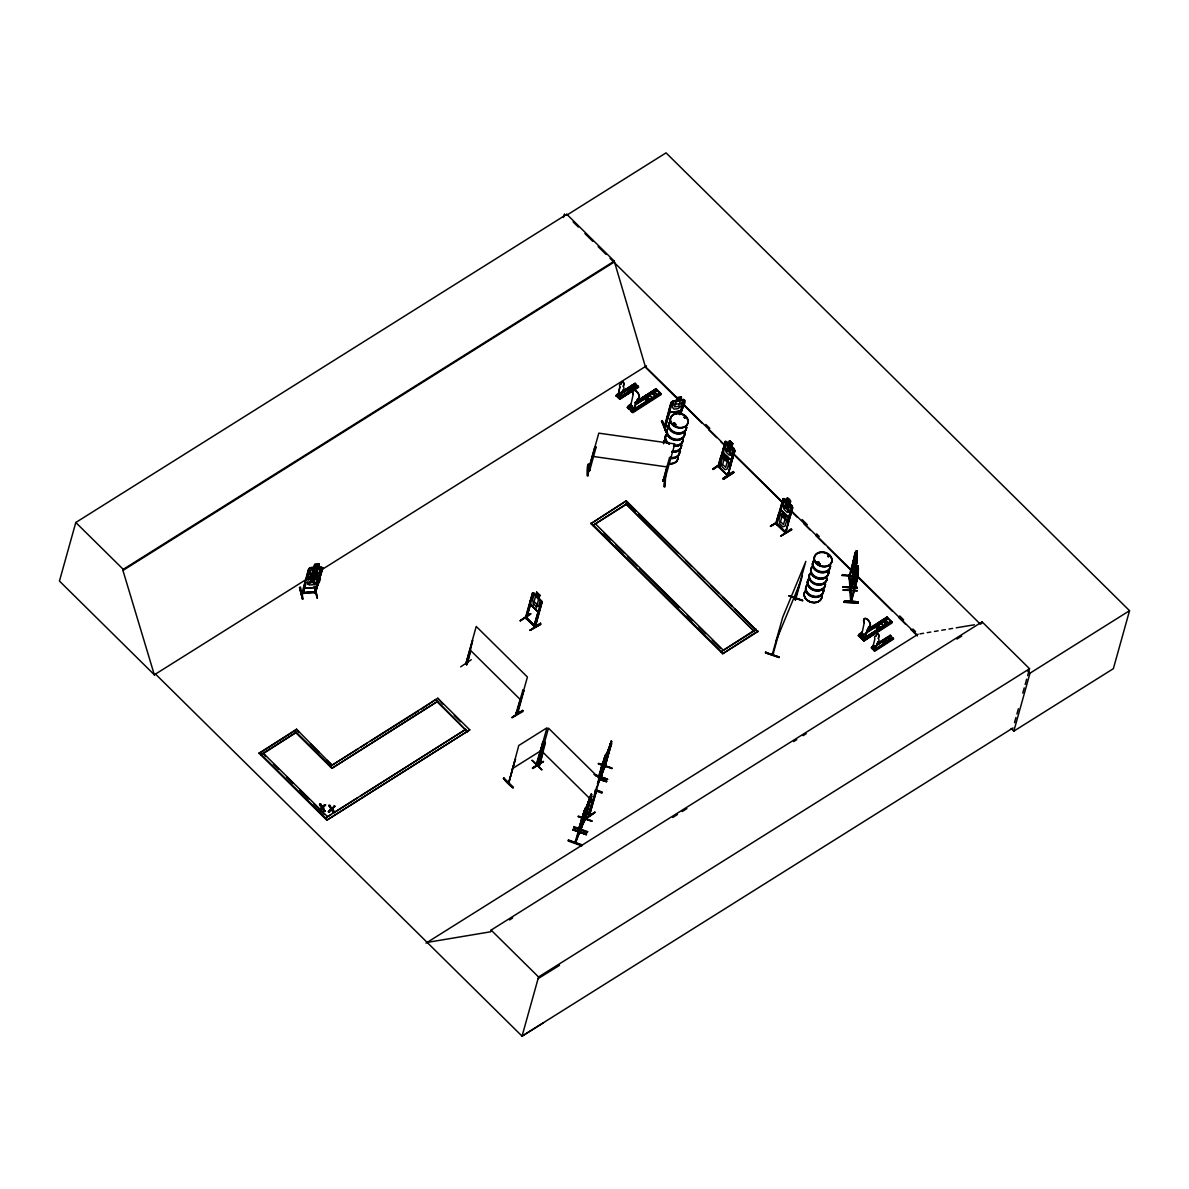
<?xml version="1.0" encoding="UTF-8"?>
<svg xmlns="http://www.w3.org/2000/svg" width="1189" height="1189" viewBox="0 0 1189 1189"><rect width="100%" height="100%" fill="white"/><g stroke="black" fill="none" stroke-linecap="round" stroke-linejoin="round"><path stroke-width="1.5" d="M618.785 395.417L618.176 395.892L619.499 394.837M843.001 587.128L857.343 587.292L842.971 587.039L857.269 588.362L842.971 587.039M844.041 602.243L858.28 602.927C859.246 601.144 843.239 599.538 844.027 602.303L858.265 603.031M843.967 601.664L858.25 602.362L844.012 601.619M844.116 601.248L858.339 601.946M862.471 635.416L861.876 634.852L862.486 635.847M873.068 647.351L874.361 646.638L874.034 647.485M531.973 760.41L541.812 769.744M858.399 569.412L855.203 580.827L855.411 573.113M538.572 599.315L535.615 596.239M538.974 598.364L539.865 595.273L536.596 592.241L539.865 595.273M533.787 593.043C530.205 590.487 549.14 608.827 538.87 598.156M856.243 564.849L853.851 573.41L854.103 565.711L856.808 558.25L855.842 561.312M509.487 782.05C507.138 783.016 510.215 781.515 508.55 781.812M537.116 764.572C535.124 767.722 537.889 763.338 536.209 764.616M587.961 475.912C590.576 459.355 586.534 460.856 587.158 475.808L588.094 475.437L588.436 464.409M590.056 469.774L588.51 469.625L590.071 469.387M596.165 447.019L589.67 470.606L588.258 470.012M669.57 457.839L670.878 457.616L669.585 457.453L662.986 481.069L663.239 479.717L664.785 479.984M664.577 480.401L663.507 479.747M664.25 486.732L664.829 475.332L665.632 475.422L665.037 486.836L664.25 486.732L665.052 475.288M853.197 566.321C851.978 564.181 856.57 543.819 856.481 554.104L857.284 551.042L856.808 562.471M855.664 584.75L857.982 574.748L850.848 602.02L850.7 591.186M853.91 577.393C855.842 566.529 852.558 584.438 854.772 586.296C852.781 582.937 855.723 567.064 856.496 568.446M849.57 577.007L855.426 552.781L856.08 554L854.386 561.431L855.322 560.718M853.316 574.792L849.853 587.396L849.704 586.266M849.853 585.493C853.078 591.156 846.434 561.178 850.566 586.459M850.462 587.307L853.316 576.591M850.655 591.557L850.135 589.789M850.105 590.665L850.759 589.907M850.611 600.965L851.339 602.05L857.715 577.691L851.012 601.01M850.432 590.502L851.636 600.965M628.639 408.496L631.255 406.489L631.047 407.901M631.805 407.188L632.147 405.835M862.055 634.867C860.717 638.003 863.377 632.533 863.809 634.852M861.445 635.194C861.237 635.922 862.828 635.699 862.679 634.51M873.38 647.098L873.573 647.916M873.603 647.856L874.168 646.831L873.841 647.604M773.192 653.891C772.404 654.411 773.831 651.854 772.731 653.489M795.382 598.676C795.56 597.577 795.248 601.842 795.723 597.71M856.437 573.915L857.15 568.283L856.674 574.019L857.522 573.425L857.655 574.614L856.556 575.506L855.842 581.317L856.318 575.357L855.411 576.041L855.292 574.837L856.526 573.975M575.446 840.905C577.809 841.143 573.306 842.436 575.669 842.763M578.761 833.177L579.459 833.548L589.878 797.12M579.994 831.765L575.431 842.927L583.784 814.658M580.44 829.506L584.468 819.593M580.455 829.357L585.553 818.418L584.78 819.028M594.901 812.637L584.839 819.845L584.289 819.325L594.976 812.221L584.483 819.087M585.241 819.444L584.542 819.355M599.167 779.687L606.672 781.455M607.148 754.673C609.125 744.626 609.467 751.255 608.59 750.616L606.598 756.353L611.28 741.044L599.434 780.742L600.103 778.84M600.103 779.003L596.016 789.006M611.399 744.314L609.065 749.263L611.309 743.199L604.874 767.604L605.409 766.712L605.008 765.553L601.069 776.818L604.844 766.385M729.6 440.822L728.812 443.675L725.231 441.431L718.468 465.969M718.498 465.583L719.791 466.147L719.018 465.241M719.122 466.266L719.464 466.727M719.553 466.995L719.702 465.999M788.322 522.209L786.301 529.937L784.294 531.795L775.971 523.517L783.09 498.592L784.413 498.681L791.904 505.682L792.751 507.762L785.528 532.538M776.298 522.655L786.167 532.39L785.379 530.562M791.711 505.801L792.528 507.777L785.691 532.598L785.022 531.067M466.043 662.927L467.024 663.819M516.279 712.493L517.483 714.158L523.859 690.868L522.982 690.021L516.011 713.4L517.378 714.054C518.776 711.453 514.02 712.597 516.947 714.292L527.426 677.017L476.224 626.44L465.806 663.893C467.589 665.944 467.901 662.065 465.954 662.778L466.653 664.666M526.682 618.384C525.984 615.025 525.88 619.083 526.311 618.666L532.776 595.481L531.899 594.634L533.148 595.243M534.857 627.153L533.935 626.261L540.505 603.016L541.738 603.64L535.362 626.93L525.568 616.868M526.905 617.596L525.568 617.032M517.616 713.207L516.427 712.731M534.247 625.414L534.693 627.034M534.916 626.187L534.247 625.533M539.271 765.538L538.766 764.289L538.409 765.092M589.595 815.253L589.224 816.085L596.09 792.573L595.228 791.725L588.377 815.312C589.313 812.191 590.502 817.482 588.674 814.435M589.863 814.866L588.451 814.45M583.338 814.554L583.011 817.497L585.285 809.858L583.145 815.015M603.432 761.807L603.105 764.735L605.394 757.096L603.328 762.253M854.118 577.2L853.093 578.865L852.454 569.977L855.456 558.34L856.11 569.665M853.316 565.979L852.454 569.977M849.109 575.238L849.763 576.308L849.659 575.03M850.373 587.262L849.169 575L849.838 587.277M850.581 591.542L853.999 579.177M851.398 601.812L850.744 589.699M581.807 817.705L579.474 827.143L579.682 825.3M585.315 812.117L584.958 813.9L585.166 812.057M602.912 766.311C607.936 751.017 597.339 782.451 599.776 772.553M608.263 753.023C613.628 737.581 602.422 769.551 605.275 759.31M620.376 396.858L622.902 389.843A3.21 1.65 57.2 0 0 623.304 386.366L624.032 384.196A1.605 0.817 57.2 0 0 623.229 382.174A1.605 0.817 57.2 0 0 621.877 382.1L621.148 384.285A3.21 1.65 57.2 0 0 619.855 386.886L618.221 394.778L620.524 396.769M618.354 394.674L619.855 386.886M630.556 406.222L633.232 394.258A4.83 2.467 57.2 0 1 634.376 390.17A4.83 2.467 57.2 0 1 638.954 394.599A4.83 2.467 57.2 0 1 637.809 398.701L634.019 409.224L630.779 406.088M862.263 638.181C865.488 629.694 859.186 645.449 861.49 634.198L865.057 637.438L868.847 626.915A4.83 2.467 57.2 0 0 869.991 622.813A4.83 2.467 57.2 0 0 865.414 618.384A4.83 2.467 57.2 0 0 864.269 622.486L861.817 634.302M872.488 648.481L874.896 638.805A3.21 1.65 57.2 0 1 876.189 636.204L876.917 634.019A1.605 0.817 57.2 0 1 878.27 634.094A1.605 0.817 57.2 0 1 879.072 636.115L878.344 638.3A3.21 1.65 57.2 0 1 877.943 641.763L875.416 648.793L878.091 641.674M883.1 641.287L884.081 642.491M885.181 641.792L884.571 642.61M585.538 818.626L580.485 829.402L584.616 819.221M601.723 775.065L601.248 776.075M672.796 423.789L673.806 422.957L673.331 424.057M684.938 417.889L684.136 416.878L684.938 418.052M816.873 562.248L817.051 563.423M817.125 562.56L817.958 561.817M817.333 562.204L817.601 563.318M818.879 563.096L818.909 562.263M819.37 562.873L818.998 563.705M828.584 555.575L828.049 556.734M828.733 556.497L828.51 555.635M827.797 556.051L829.209 556.259M664.101 426.628L669.466 425.707M581.421 821.45L583.011 816.62L581.02 822.283L581.555 821.094M677.106 397.631L676.348 400.619L673.836 401.867L672.35 407.188L673.97 409.165L678.161 408.615L681.029 406.029L682.516 400.708L680.539 400.054L681.475 396.963L677.031 397.691L645.33 366.569L614.252 261.134L566.796 214.273L75.799 522.491L59.45 581.064L154.407 674.862M543.462 1022.808L522.045 1036.139L155.491 674.074L154.332 674.802L122.943 570.452L123.24 569.353L614.252 261.134M307.683 577.319L309.586 569.784L308.323 569.858L301.857 593.504L303.091 593.489L306.197 582.669M318.86 575.952C322.977 577.735 317.716 584.929 315.813 587.485L305.068 588.213L304.414 585.345L306.554 577.705L308.293 576.576L318.979 575.981M309.125 568.55L306.851 576.16L307.505 579.043L318.28 578.404L320.644 575.476L322.784 567.807L318.266 567.049L319.053 564.195M304.443 585.478L306.703 577.735M307.044 576.264L309.155 568.669M303.21 593.37L305.097 585.835M303.076 593.43L303.596 592.508L302.095 592.657M329.992 766.504L437.775 698.24L469.774 729.853L326.826 820.187L259.098 753.291L296.522 729.199L332.058 765.211L326.945 760.172M299.554 587.529L300.46 586.994L303.165 599.018L302.392 599.063L299.554 587.5L302.482 599.003M319.247 564.091L318.295 567.183L320.317 568L318.83 573.321L315.902 575.744L311.622 575.996L309.972 573.856L311.459 568.52L314.015 567.435L314.773 564.463L319.247 564.091L314.654 564.374L313.881 567.346L308.991 568.52L310.775 567.495L321.357 567.004L322.62 567.852M315.947 591.854L314.372 592.702L320.852 569.516L322.011 569.041L315.516 592.746L314.401 592.806L315.769 586.95M322.784 567.807L315.501 592.687M315.04 586.549L317.359 597.71M296.522 729.199L298.87 732.439M319.707 804.002C326.44 812.83 316.17 802.857 320.852 804.165L322.368 807.272L320.852 804.165M331.865 768.347L437.597 701.376L331.865 768.347L295.541 732.469M320.227 810.645C322.323 803.214 327.51 817.973 323.022 807.465L325.563 804.834L322.501 806.781M325.073 811.344L323.022 807.465M322.368 807.272L324.463 804.685M322.888 807.955L325.563 804.834M331.746 808.104L334.808 806.142L332.266 808.773C336.219 812.949 333.024 813.915 331.612 809.337L329.472 811.953L328.387 811.805L330.958 809.129L328.952 805.325L330.096 805.473L331.612 808.579M328.387 811.805L331.092 808.654L328.952 805.325M330.096 805.473L328.818 805.8M326.826 820.187L469.774 729.853M329.472 811.953L328.521 811.329M331.612 809.337L333.173 812.488M334.317 812.652L332.266 808.773M333.723 805.993L334.808 806.142M563.452 217.453L564.418 213.961M566.796 214.273L566.499 215.358L666.048 152.861L1129.55 610.685L1113.365 668.664L1013.816 731.161L1011.17 728.545M437.775 698.24L442.694 704.022M465.865 663.848L472.657 640.306L467.188 664.383M466.489 664.547L466.712 663.7M466.787 664.666L470.651 651.468M471.275 659.687L460.663 666.851M530.279 613.717L520.396 620.465M532.479 592.925L525.419 617.983L526.014 616.63M535.213 626.692L525.791 617.581L532.583 593.073M526.088 618.637L526.326 617.79M526.4 618.77L530.651 604.161M532.687 606.702L536.715 592.167M520.262 620.94L530.636 614.074M529.937 630.378L540.579 623.244L529.937 630.378L540.965 624.195L530.041 630.393M535.659 609.675L539.732 595.273M534.01 626.38L534.53 625.028M538.87 609.927L533.935 626.261M539.583 609.868L541.931 602.243M541.812 602.184L534.991 627.153L525.434 617.819M512.058 717.621L522.699 710.472L512.058 717.621L523.086 711.438M520.098 700.336L516.665 713.266L516.947 712.389M503.794 777.769C502.367 778.825 513.276 789.139 513.395 787.267L503.75 777.844M589.521 470.71C589.937 466.876 590.532 472.345 588.273 470.472L594.872 446.841L596.15 447.421M618.726 393.663L616.586 395.699L618.726 393.663L616.556 394.659L616.437 396.145M508.729 782.466L515.298 759.295L508.699 783.194L509.085 782.332M619.083 395.714L618.443 397.512L619.083 395.714L617.923 394.867L617.448 396.546L618.087 394.748M618.473 393.425L618.191 394.436L621.431 397.572L621.461 396.323L621.238 397.126M619.32 398.36L619.543 397.557L619.707 399.266L638.582 387.124L635.194 383.319L621.758 391.954M623.304 386.366L623.883 384.285A1.605 0.817 57.2 0 0 623.081 382.278A1.605 0.817 57.2 0 0 621.728 382.189L621.877 382.1M590.918 523.65L626.291 500.851L757.809 631.671L722.63 653.757L590.918 523.65L626.291 500.851M636.16 401.6L655.525 389.13L661.158 394.54L632.786 412.732L632.994 410.547L632.28 411.394L628.178 407.411L631.047 405.568L631.017 403.992L628.149 405.85L627.985 408.08L630.973 406.162L627.955 408.08M628.178 407.411L631.389 404.364M635.194 383.319L615.947 395.684L619.484 398.895L638.419 386.455L619.514 398.791M631.686 407.589L630.973 410.116L631.686 407.589L630.2 406.148L629.486 408.689L630.452 405.984L633.796 409.373L637.586 398.835A4.83 2.467 57.2 0 0 638.731 394.748A4.83 2.467 57.2 0 0 634.153 390.304A4.83 2.467 57.2 0 0 633.009 394.406L633.232 394.258M630.586 405.508L631.017 403.992M532.895 768.555L543.507 761.361L532.36 768.035L543.358 761.688M536.135 764.854L536.923 765.478L542.972 741.936L535.986 765.3M536.447 765.092L536.581 764.215M635.446 410.205L635.877 408.704L635.149 409.536L633.098 407.559M536.417 765.775L546.91 727.846L518.761 745.518L508.937 782.347M1027.623 675.694L1029.555 668.738L982.114 621.877L491.116 930.095L490.641 931.79L427.148 942.416M539.316 765.879L538.052 765.597L548.471 728.158L599.672 778.721L589.254 815.996L588.436 815.282M538.112 765.567L544.904 742.01L545.409 743.095L539.033 766.385L538.498 765.196M538.721 766.251L539.018 765.374M539.405 766.147L543.373 751.448M627.331 407.485L632.578 412.063L660.935 393.559L656.075 388.848L635.045 402.699M627.955 503.408L628.164 502.694L592.776 525.493L626.425 504.374M662.05 421.01L666.226 432.528L662.258 420.624L666.226 432.528L661.441 421.144L662.258 420.624M665.855 425.573L665.617 426.821L671.948 403.249L670.715 403.413L664.25 427.014L669.333 425.32M664.547 427.044L671.413 402.031L676.303 400.485L676.987 397.557M671.547 402.045L669.273 409.685L669.927 412.494L680.465 411.082C682.204 408.496 687.614 401.169 683.497 399.534L673.212 401.035M669.466 412.167L665.32 426.39M681.297 397.081L680.494 399.935L683.586 399.43M679.514 414.619L683.006 402.135L684.24 401.956M680.613 414.054L683.601 403.353M680.747 414.441L684.73 400.292L683.541 399.653M667.192 466.043L663.239 481.114M568.535 839.91L568.164 840.965L581.748 845.869L582.12 844.799L568.491 840.014M572.741 829.907L586.578 834.232L572.979 829.313M578.226 816.665L592.063 820.99L578.463 816.07M574.956 842.748L584.394 810.363M583.234 814.257L581.748 819.593L585.85 807.093L584.126 811.314M583.65 813.365L584.275 810.482M584.988 809.248L585.256 808.297M1029.555 668.738L538.558 976.972L522.045 1036.139L1013.043 727.921M579.325 827.098L586.043 807.48M598.32 763.903L612.157 768.228L598.557 763.308M587.292 804.463L585.27 812.25M588.718 801.014L587.232 806.35L591.334 793.851L589.61 798.072M590.472 796.006L590.74 795.055M584.319 819.949L585.018 818.181M589.343 801.981L591.528 794.237M587.262 804.537L591.676 794.282L584.854 820.365L591.691 796.125L588.525 804.225L588.496 803.378C584.468 817.274 587.782 802.872 588.867 802.055L591.691 796.125M601.902 764.943L599.88 772.731M598.483 778.23L604.502 757.601M603.328 761.495L601.842 766.831L604.488 758.121M588.287 815.045L592.821 800.316M597.458 783.759L605.944 754.331L604.235 758.552M605.721 754.495L604.919 757.348L605.364 756.576M588.956 814.941L589.135 814.138M599.851 777.844L606.137 754.718L599.434 780.742M599.628 779.999L599.628 780.683M605.364 759.489L607.386 751.701M608.813 748.253L607.326 753.588L610.046 744.686M611.28 741.044L610.403 744.106L610.849 743.333M605.156 766.652L611.622 741.475L604.398 767.44L611.785 743.363M586.326 834.812L572.875 829.432M605.409 766.712L605.543 765.701M587.604 831.587L587.232 832.627L573.663 827.663L574.019 826.667L587.574 831.676M595.095 790.551L601.857 793.108L602.229 792.052L597.116 790.239M593.95 774.47L607.579 779.285L595.451 775.585M713.073 469.313L720.638 464.141M719.969 464.082L713.222 468.986M718.349 465.36L718.201 466.46M724.339 458.033L720.965 455.907L718.721 463.621L718.914 467.411L726.538 474.574L728.441 472.791L730.462 465.062M718.572 466.058L725.32 441.565M719.092 467.143L720.088 463.576M722.08 456.442C723.804 454.867 725.394 440.123 725.572 443.958M722.436 456.204L723.432 452.637M724.532 458.166L725.335 455.313C732.989 464.691 723.492 449.056 724.428 458.226L722.555 457.646L721.069 462.967L722.035 466.787L725.022 469.67L727.252 468.927L728.738 463.591L727.415 461.109L728.322 458.181M727.43 473.415L727.921 475.541L734.891 450.616L731.815 446.529L732.751 443.69L729.526 440.629L728.694 443.75L726.821 443.17L725.335 448.491L726.316 452.31L729.318 455.164L731.562 454.421L733.048 449.085L731.711 446.603L732.617 443.675M728.456 458.181L727.549 461.109L730.581 465.122M723.477 479.286L733.821 472.464L723.477 479.345L723.061 478.35L733.464 471.632M726.836 474.5L727.222 473.891M729.422 465.687L733.405 451.404L734.653 452.013L733.776 451.181M729.288 467.232L733.271 452.964M734.772 450.557L727.831 475.437L718.215 466.296M727.505 474.381L727.742 473.549L728.292 475.303L727.192 474.262M720.772 651.914L756.145 629.115L755.936 629.828M722.63 653.757L758.002 630.958M777.026 522.268L770.487 526.103L776.893 522.744M784.413 531.721L776.774 524.572L776.58 520.782L778.825 513.053L780.133 513.009L778.81 513.262M770.427 526.133L776.566 522.268L776.58 523.279L783.179 498.726M776.744 524.26L776.209 522.506L775.971 523.517L785.691 532.598M779.939 513.589L783.432 501.104L782.897 500.019M776.774 524.572L777.22 523.784M780.296 513.351L781.292 509.784M777.056 524.394L777.591 523.546M783.105 512.266L786.197 515.417L785.275 518.255L786.598 520.752L785.112 526.073L782.882 526.816L779.895 523.948L778.929 520.128L780.415 514.792L782.288 515.387L783.105 512.266L786.315 515.342L785.513 518.196M782.392 515.313L783.194 512.459M787.475 497.968L786.672 500.822L784.681 500.316L783.194 505.652L784.175 509.457L787.177 512.325L789.422 511.567L790.908 506.246L789.57 503.764C793.152 501.03 785.543 494.252 786.553 500.896L784.279 498.622M790.611 500.837L789.704 503.764L791.904 505.682M784.859 531.052C785.988 531.409 783.685 531.646 786.226 531.379M787.787 521.05C786.776 516.888 794.044 507.54 791.265 508.565M784.799 531.751L785.468 530.666M787.653 522.595L789.139 517.245M785.468 532.568L786.405 531.542M765.642 652.404L779.3 657.145L765.448 652.91L765.82 651.84M772.731 652.806L772.256 654.649L782.704 617.269L805.845 561.386L795.055 599.613M789.05 595.734L802.768 600.475L789.065 595.704M779.627 630.571L772.954 654.649M795.01 599.717L795.56 597.77M802.397 575.639L795.53 599.776L796.154 597.978M796.244 598.141L795.723 599.717M852.736 576.056L842.184 574.971M843.06 590.116L857.299 590.859M855.902 551.116L848.946 576.888M849.184 576.041L848.931 577.051M849.6 577.126L853.003 564.552M853.999 560.985L855.5 555.635M854.564 560.376L856.05 555.055L856.333 558.592M857.135 551.027L855.679 559.395L856.526 558.785M853.182 566.083L855.456 558.34M857.21 554.624L856.942 555.575L856.764 553.301M857.12 551.25L856.793 557.671M856.704 559.573L856.6 562.798M849.615 586.34L849.986 585.27M849.674 587.143L853.241 573.752M856.63 562.367L855.352 566.945L856.868 561.847M850.298 586.296L853.241 575.55M853.434 578.107L849.823 590.591L850.774 601.857M854.43 574.54L856.912 565.741L857.328 568.505M849.867 591.513L858.131 565.652L857.982 574.748L857.284 565.934M857.477 568.728L858.28 565.667M878.582 628.788L863.66 638.404L863.318 639.608L859.216 635.639L862.055 632.206L859.186 634.064L858.904 636.204L862.01 634.376M862.055 632.206L861.639 633.722L858.28 635.61L863.898 640.975L892.196 622.768L886.682 617.477M866.201 637.765L866.528 636.546L866.484 638.434M874.539 650.725L874.836 649.714L871.611 647.633L873.514 645.345L871.269 647.693L874.747 651.2L893.608 639.043L890.219 635.238L876.798 643.873M871.611 647.633L873.752 645.582M873.514 645.345L873.231 646.355L876.471 649.491L876.754 648.481L873.529 646.4M873.127 646.667L874.123 647.633L873.647 649.328L872.667 648.362M878.344 638.3L878.924 636.204A1.605 0.817 57.2 0 0 878.121 634.198A1.605 0.817 57.2 0 0 876.769 634.109L876.917 634.019M884.319 626.707L879.459 621.996L884.319 626.707L891.973 621.773L887.113 617.061L867.212 629.858M887.113 617.061L867.316 629.947M886.979 637.497L890.264 640.44M863.66 638.404L863.259 640.381L891.973 621.773M888.257 636.68L891.542 639.608M890.903 636.472L890.219 635.238M874.242 650.74L893.459 638.374L874.064 650.561L891.453 639.31M981.653 623.571L982.114 621.877M1014.499 722.689L1015.956 717.472M1016.922 713.995L1018.379 708.763M1022.763 693.098L1024.219 687.881M1025.186 684.403L1026.642 679.187M1013.816 731.161L1030.001 673.182L1129.55 610.685M765.671 652.33L779.256 657.235M779.107 657.621L765.493 652.791M568.387 840.4L581.941 845.379M587.485 832.003L573.841 827.232M602.08 792.543L595.303 790.031M607.371 779.761L595.481 775.466M607.579 779.241L595.689 774.946M589.268 801.416L586.519 808.059M581.911 817.824L586.192 807.524L578.82 833.444L579.429 831.557M602.66 762.788L601.872 765.017L605.929 754.941M608.144 749.546L607.505 751.82L611.607 741.594M864.269 622.486L864.046 622.62A4.83 2.467 57.2 0 1 865.191 618.518A4.83 2.467 57.2 0 1 869.768 622.962A4.83 2.467 57.2 0 1 868.624 627.064L864.834 637.586L861.237 634.361M772.3 654.544L773.504 652.865M605.796 754.287L604.517 757.765M609.719 745.31L611.428 741.089M599.434 774.336L602.764 766.251M605.067 761.153L608.396 753.068M582.699 815.609L584.557 811.047M584.973 810.155L586.014 807.599M590.041 797.804L588.035 802.307M590.457 796.912L591.453 794.505M584.81 813.856L588.287 805.83M597.74 783.343L599.286 779.642M576.085 841.158L578.984 832.835M776.239 640.455L799.38 584.572M503.378 778.423L513.024 787.846M788.976 596.046L802.605 600.846M598.394 763.739L611.993 768.599M578.285 816.501L591.884 821.361M572.801 829.744L586.385 834.633M606.494 781.872L599.702 779.404M631.433 407.634L630.438 406.891L632.147 407.01M863.794 634.956L863.496 634.257M856.125 553.717L854.415 558.488L854.207 566.187M664.606 425.677L665.825 426.034M590.309 796.853L590.755 796.095M584.825 810.095L585.27 809.337M854.609 586.281L855.5 584.602M854.772 586.296L855.664 584.616M537.086 764.646L536.269 764.497M628.178 389.189L628.728 390.661L630.111 389.65M883.219 641.109L884.348 642.506M884.973 642.357L883.843 640.96M673.123 423.225L672.944 424.369M675.01 424.399L674.356 424.681M675.426 424.324L673.256 424.488M675.337 424.711L675.456 423.804M817.229 562.858L817.333 561.996M817.423 562.055L817.304 563.036M818.329 563.185L818.612 561.966M819.221 563.512L819.355 562.605M601.173 776.729L607.46 752.503L607.534 753.618M303.492 592.107L301.709 593.043L316.021 591.765L314.52 591.914M315.784 592.612L302.006 593.474L302.214 592.122M581.02 829.55L587.351 805.265L587.44 806.38M669.927 412.494L680.42 410.933L682.798 408.05M315.739 587.396L318.176 584.527M662.972 480.609L664.398 480.817M862.545 635.595L862.218 634.807M322.368 808.03L319.276 810.006L321.847 807.346M332.132 809.263L334.674 806.632M632.355 406.801C630.616 405.731 633.544 407.485 631.627 406.296M787.177 505.756L785.26 500.614L786.375 505.786C781.099 505.503 784.19 510.185 786.88 507.079L788.887 512.489L787.698 507.079C794.906 506.291 786.925 503.11 787.207 505.786M537.918 611.681L530.383 604.473L530.205 600.668L530.383 604.473L537.829 611.815L539.687 609.794M537.829 611.815L539.672 609.987M732.647 458.151L730.745 460.128L723.18 452.935L723.09 449.085L723.284 452.86M728.337 472.672L726.538 474.574M790.507 515.313L788.604 517.289L781.039 510.096L780.831 506.306L781.158 510.022L788.664 517.052M784.25 531.632L786.197 529.818M619.172 394.659L618.533 395.328M618.488 396.026L619.231 395.313M520.202 620.777L530.889 613.777M725.231 441.431L726.553 441.535M729.526 440.629L732.751 443.69M734.044 448.521L726.449 441.609M734.891 450.616L733.97 448.58M712.627 468.956L720.014 464.082M713.118 469.492L720.475 464.438M719.687 466.058L719.196 467.232L726.494 474.396M723.12 478.409L733.435 471.543L733.821 472.523L722.927 478.825M770.858 526.459L776.848 522.566M780.95 536.061L791.696 529.655L780.905 535.986L791.294 528.704L791.681 529.685M848.946 575.966L849.763 575.283M720.965 455.907L722.303 456.011M722.273 455.863L729.66 463.086L730.343 465.137M776.58 520.782L776.878 524.542M787.475 520.262C790.893 526.251 781.946 512.979 780.014 513.083M515.298 759.295L515.64 759.622M543.314 742.263L542.496 742.233M532.182 760.291L541.827 769.788M306.584 577.824L308.293 576.576M635.268 383.973L620.717 393.277L634.822 383.542L635.907 384.582M620.94 393.5L635.446 384.121M619.276 395.03L618.726 395.06M621.238 393.618L635.758 384.285M619.9 394.822L634.51 385.548M637.482 386.098L618.577 398.211L637.438 386.024L638.136 386.722M637.75 386.039L618.875 398.33M630.2 405.434L627.227 407.351L630.675 405.449M634.777 402.685L656.075 388.848M635.312 403.19L656.209 389.829M635.431 403.279L656.283 389.858L655.525 389.13M635.639 403.517L656.462 390.051L657.235 390.78M635.996 403.621L656.937 390.289M630.571 407.708L630.913 406.623L631.404 407.426M631.864 406.148L632.414 406.029M636.249 404.111L649.655 395.476M652.642 393.559L655.615 391.642M634.867 405.152L649.788 395.565M652.731 393.648L655.734 391.731M652.479 397.929L631.166 411.156L652.122 397.825M631.151 411.112L659.925 392.92L660.222 393.633L631.894 411.855L660.192 393.633M655.466 396.011L658.438 394.094M632.117 412.078L660.935 393.559M858.28 635.61L861.237 633.648M859.216 635.639L862.099 633.782M867.673 630.051L886.994 617.522M867.836 630.452L873.93 626.707M876.783 624.701L885.835 619.038M866.677 631.731L874.108 626.9M877.096 625.013L880.053 623.051M865.547 632.786L887.975 618.28L888.272 618.993M865.637 632.89L885.002 620.42M864.314 634.242L886.786 619.959M881.554 626.871L887.514 623.036M877.571 629.992L862.218 639.385L890.606 621.253M880.455 627.97L889.476 622.308M883.813 626.648L862.932 640.068L862.664 639.355M866.142 638.374L884.111 626.96M871.478 648.064L874.197 645.731M877.11 644.007L890.338 635.922M877.214 644.275L890.368 635.922M872.102 648.674L890.561 636.13M871.894 648.302L890.799 636.204M874.123 647.633L872.964 646.786M873.677 650.19L891.096 638.969M873.885 650.22L892.79 637.958L893.147 638.627M523.859 690.868L522.61 690.244M539.167 765.434L538.647 764.245M538.944 766.281L538.424 765.196M596.09 792.573L594.857 791.963M584.483 818.909L594.946 812.176M122.943 570.452L613.94 262.219M154.332 674.802L306.212 579.459M321.907 569.605L646.489 365.84M259.098 753.291L294.263 731.205M331.553 765.523L357.934 748.966M361.04 747.019L367.238 743.125M370.344 741.178L418.454 710.977M421.56 709.03L435.724 699.533L467.515 731.859L436.809 701.525M331.211 814.42L324.954 818.344L465.85 729.288L360.906 795.768M334.332 812.459L357.785 797.73M512.296 768.703L540.43 751.032M723.819 649.997L754.406 630.794M426.004 943.13L918.146 634.183M509.487 919.959L512.622 917.997M672.766 817.467L677.477 814.51M682.189 811.552L686.9 808.594M793.658 741.579L796.793 739.603M803.08 735.664L806.216 733.687M956.937 639.073L961.648 636.115M538.097 978.651L559.514 965.319M629.798 390.423L628.045 389.814M684.953 416.953L684.582 417.711M684.76 417.74L685.013 417.027L684.24 417.562M675.07 424.741L673.509 424.681M828.733 555.887L829.238 556.199M817.14 561.862L817.883 561.907M818.537 563.155L817.289 562.382M818.953 563.541L817.14 563.289M311.533 576.457L308.991 577.557L307.505 582.892L309.155 585.018L313.42 584.72L316.348 582.283L317.835 576.947L315.813 576.16M632.667 406.4L632.31 405.939M301.887 592.999L315.367 592.107M628.535 389.085L629.813 389.383M817.675 562.144L818.701 562.397M818.24 563.482L818.983 562.442M818.686 563.675L817.393 563.482M919.974 633.886L923.6 633.276M927.227 632.667L930.853 632.058M934.48 631.448L938.106 630.854M941.733 630.244L945.359 629.635M948.985 629.026L952.627 628.416M956.253 627.807L974.386 624.775M672.097 403.636L670.715 403.413M664.383 427L669.303 426.316M677.15 397.765L681.342 397.2M670.715 404.869L684.18 403.086M466.326 662.541L467.054 664.339M308.367 576.799L311.577 576.576C309.616 570.705 323.913 573.811 312.246 573.648L316.542 573.455M305.068 588.213L315.813 587.485M309.69 570.17L308.323 569.858M307.639 578.939L318.28 578.404M303.418 592.345L314.297 591.706L314.372 592.702M783.075 498.8L784.309 498.756M588.555 469.997L589.685 470.205M664.443 481.292L664.755 479.925M674.208 424.384L675.218 423.834L674.252 423.121M828.659 556.734L828.272 556.482M660.861 393.841L632.474 412.182M618.562 398.181L637.75 386.187M628.164 408.258L628.847 408.971M859.692 636.724L859.855 637.126M315.739 591.275L315.68 592.211M303.165 592.003L303.522 592.746M856.987 560.123L856.11 551.458M852.914 562.769L853.345 566.336M858.428 569.442L858.131 565.652M852.87 575.565L842.065 575.491M852.766 575.848L842.08 575.313M857.804 578.746L857.224 577.676M843.075 589.937L857.314 590.68M856.125 564.879L856.645 558.236M517.349 713.549L516.977 714.381M588.748 814.911L589.581 815.639M863.407 635.089L862.441 634.658M589.67 470.606L588.392 470.428L598.795 433.153L674.787 443.928L664.383 481.203L663.135 481.084M592.315 456.338L668.307 467.114M319.573 804.492L320.718 804.656M324.329 805.161L325.429 805.325M324.062 810.69L325.206 810.853M333.306 811.998L334.451 812.161M317.3 598.097L314.446 586.162M602.05 766.875L601.976 765.746L601.129 768.54M599.642 778.676L606.672 781.455L599.776 779.122M589.536 801.936L588.154 805.785M581.956 819.622L581.867 818.508L581.035 821.302M851.473 599.925L851.25 600.891M673.91 424.622L673.45 423.552L674.802 423.596M630.601 407.604L630.824 407.069M615.976 395.729L616.883 396.427M619.677 399.266L638.493 387.064M891.809 622.174L863.883 640.975M718.884 467.114L718.944 463.636M320.153 576.918L315.843 576.279L318.028 568.134L319.692 567.852L315.873 571.3C320.896 574.614 315.59 576.293 314.788 571.968L310.032 574.971L313.985 571.389C309.066 568.268 314.461 566.529 315.055 570.69L318.087 568.045L313.747 568.387L311.414 576.368M863.065 635.268L862.813 634.465M674.891 423.091L675.515 423.893M729.139 448.342C731.384 446.187 735.233 449.501 729.838 449.932L731.027 455.328L729.02 449.918C726.241 452.935 723.432 448.521 728.5 448.639L727.4 443.467L729.303 448.223M723.402 452.846L730.804 459.89M631.805 406.683L634.242 409.031M617.626 396.442L618.607 397.408M629.739 408.526L631.225 409.967M526.935 617.923L534.456 625.265M522.699 710.472L512.236 717.19M503.408 778.364L513.039 787.831M573.083 221.867L578.359 227.069M584.943 233.579L592.85 241.397M598.126 246.599L606.033 254.416M609.987 258.31L980.494 624.284M1027.385 670.611L1030.001 673.182M705.835 424.458L709.788 428.367M802.099 519.548L807.376 524.765M816.605 533.876L819.251 536.492M899.687 615.947L903.64 619.855M912.884 628.981L915.515 631.582M683.586 404.349L724.458 444.731M733.687 453.841L782.481 502.04M791.725 511.166L853.702 572.385M857.655 576.293L917.001 634.911M645.3 367.148L675.679 397.156M683.616 404.988L702.105 423.254M708.703 429.779L716.625 437.611M720.593 441.52L723.239 444.136M733.806 454.57L782.674 502.843M791.919 511.969L797.195 517.185M803.809 523.71L810.408 530.235M815.684 535.451L824.943 544.592M827.574 547.193L851.354 570.675M857.953 577.2L892.3 611.131M898.899 617.656L905.498 624.166M910.789 629.397L917.388 635.907M626.083 501.565L635.877 511.225M638.508 513.841L678.087 552.944M686.008 560.762L691.285 565.979M697.884 572.489L704.483 578.998M711.081 585.523L718.988 593.341M722.957 597.25L732.186 606.375M734.832 608.976L757.809 631.671M595.035 523.487L723.016 649.907M604.071 533.326L610.67 539.851M615.947 545.052L623.853 552.885M627.822 556.794L637.051 565.919M639.697 568.52L679.276 607.624M687.197 615.441L692.474 620.658M699.073 627.168L705.672 633.678M712.256 640.202L720.177 648.02M591.111 522.922L722.838 653.029M533.653 592.969L536.001 595.213L534.039 594.693L532.553 600.014L533.489 603.849L536.432 606.762L538.647 606.033L540.133 600.698L538.825 598.201M534.129 601.575L537.071 604.473M469.759 649.625L520.945 700.202M541.991 751.344L593.192 801.906M454.213 715.406L460.619 721.723M310.359 743.779L319.291 752.607M294.471 730.477L332.073 767.618M491.116 930.095L538.558 976.972M75.799 522.491L123.24 569.353M327.213 816.338L263.215 753.127L265.623 756.427M273.455 764.17L278.687 769.328M286.519 777.071L293.044 783.521M299.583 789.972L308.724 798.993M313.941 804.15L324.389 814.48M259.291 752.563L327.02 819.459M322.234 808.505L323.928 811.18M673.123 400.827L671.413 402.031M314.312 586.653L317.151 598.186M304.607 585.449L305.216 588.109M669.437 409.64L670.046 412.345M862.59 634.614L862.842 635.416M858.027 566.975L857.938 570.2L857.759 567.926M856.719 563.066L856.808 564.106L856.229 563.051M828.48 570.973A9.155 7.149 15.6 0 1 818.077 578.582A9.155 7.149 15.6 0 1 812.087 566.9M828.243 571.359A9.007 7.045 15.6 0 1 817.987 578.85A9.007 7.045 15.6 0 1 812.102 567.346M827.039 578.226A9.007 7.045 15.6 0 1 816.605 583.844A9.007 7.045 15.6 0 1 809.709 573.93M830.472 566.484A9.155 7.149 15.6 0 1 818.716 571.835A9.155 7.149 15.6 0 1 813.871 560.495M828.555 570.289A9.022 7.06 15.6 0 1 818.285 577.78A9.022 7.06 15.6 0 1 812.384 566.261M817.973 563.72A9.022 7.06 15.6 0 1 820.291 563.809M830.249 566.841A9.022 7.06 15.6 0 1 818.641 572.117A9.022 7.06 15.6 0 1 813.871 560.94M828.584 570.646A9.155 7.149 15.6 0 1 818.166 578.255A9.155 7.149 15.6 0 1 812.176 566.573M817.839 563.987A9.155 7.149 15.6 0 1 820.187 564.076M830.561 566.157A9.155 7.149 15.6 0 1 818.805 571.508A9.155 7.149 15.6 0 1 813.96 560.168M830.516 565.771A9.007 7.045 15.6 0 1 820.083 571.374A9.007 7.045 15.6 0 1 813.202 561.461M826.935 578.612A9.007 7.045 15.6 0 1 816.486 584.215A9.007 7.045 15.6 0 1 809.605 574.302M823.397 589.209A9.155 7.149 15.6 0 1 812.979 596.819A9.155 7.149 15.6 0 1 806.989 585.137M821.956 596.462A9.007 7.045 15.6 0 1 810.378 601.738A9.007 7.045 15.6 0 1 805.607 590.576M826.771 579.177A9.007 7.045 15.6 0 1 815.208 584.453A9.007 7.045 15.6 0 1 810.437 573.291M821.748 594.738A9.036 7.06 15.6 0 1 811.463 602.258A9.036 7.06 15.6 0 1 805.533 590.71M821.658 594.961A9.007 7.045 15.6 0 1 811.403 602.451A9.007 7.045 15.6 0 1 805.503 590.948M826.905 578.85A9.036 7.06 15.6 0 1 815.297 584.126A9.036 7.06 15.6 0 1 810.497 572.935M825.181 582.818A9.155 7.149 15.6 0 1 814.762 590.413A9.155 7.149 15.6 0 1 808.773 578.731M823.472 588.525A9.022 7.06 15.6 0 1 813.202 596.016A9.022 7.06 15.6 0 1 807.286 584.498M824.958 583.19A9.022 7.06 15.6 0 1 814.688 590.695A9.022 7.06 15.6 0 1 808.773 579.177M823.487 588.882A9.155 7.149 15.6 0 1 813.068 596.492A9.155 7.149 15.6 0 1 807.078 584.81M825.463 584.394A9.155 7.149 15.6 0 1 813.707 589.744A9.155 7.149 15.6 0 1 808.862 578.404M825.434 584.007A9.007 7.045 15.6 0 1 813.856 589.268A9.007 7.045 15.6 0 1 809.085 578.107M823.353 591.468A9.007 7.045 15.6 0 1 812.904 597.086A9.007 7.045 15.6 0 1 806.023 587.158M684.596 432.172A9.155 7.149 15.6 0 1 674.178 439.781A9.155 7.149 15.6 0 1 668.188 428.099M683.155 439.44A9.007 7.045 15.6 0 1 673.866 445.266M669.481 443.69A9.007 7.045 15.6 0 1 665.825 435.129M686.573 427.683A9.155 7.149 15.6 0 1 674.817 433.034A9.155 7.149 15.6 0 1 669.972 421.709M684.671 431.488A9.022 7.06 15.6 0 1 674.401 438.979A9.022 7.06 15.6 0 1 668.486 427.46M674.074 424.919A9.022 7.06 15.6 0 1 676.392 425.008M686.35 428.04A9.022 7.06 15.6 0 1 674.758 433.316A9.022 7.06 15.6 0 1 669.972 422.14M684.686 431.845A9.155 7.149 15.6 0 1 674.267 439.454A9.155 7.149 15.6 0 1 668.277 427.772M686.662 427.356A9.155 7.149 15.6 0 1 674.906 432.707A9.155 7.149 15.6 0 1 670.061 421.367M686.648 426.97A9.022 7.06 15.6 0 1 675.055 432.246A9.022 7.06 15.6 0 1 670.269 421.069M684.374 432.558A9.022 7.06 15.6 0 1 675.248 440.287A9.022 7.06 15.6 0 1 667.192 430.121M683.066 439.811A9.022 7.06 15.6 0 1 673.747 445.652A9.022 7.06 15.6 0 0 683.051 439.871M669.362 444.077A9.022 7.06 15.6 0 1 666.687 433.911M665.558 436.081A9.007 7.045 15.6 0 1 666.539 434.49A8.992 7.03 15.6 0 0 665.572 436.066M669.348 444.121A9.022 7.06 15.6 0 1 666.672 433.955M681.282 444.017A9.155 7.149 15.6 0 1 672.053 451.85M663.878 441.55A9.155 7.149 15.6 0 1 664.889 439.93M681.059 444.389A9.022 7.06 15.6 0 1 671.948 452.117M663.477 443.75A9.022 7.06 15.6 0 1 664.889 440.376M681.386 443.69A9.155 7.149 15.6 0 1 672.142 451.523M663.551 443.036A9.155 7.149 15.6 0 1 664.978 439.603M681.565 445.206A9.022 7.06 15.6 0 1 672.246 451.047M663.774 442.68A9.022 7.06 15.6 0 1 665.186 439.306M679.573 449.724A9.022 7.06 15.6 0 1 670.462 457.453M679.469 452.682A9.022 7.06 15.6 0 1 670.165 458.523M677.864 455.788A9.007 7.045 15.6 0 1 668.768 463.502M679.499 450.408A9.155 7.149 15.6 0 1 670.254 458.241M679.588 450.081A9.155 7.149 15.6 0 1 670.358 457.914M677.775 456.16A9.022 7.06 15.6 0 1 668.664 463.888M677.864 455.922A9.036 7.06 15.6 0 1 668.723 463.665M853.553 567.406L853.643 568.624L854.564 567.926L854.014 573.96L854.787 568.074L855.872 567.183L855.798 566.053L854.906 566.588L855.411 560.866L854.683 566.484L853.553 567.406M601.129 769.521L603.105 763.858L601.129 769.521M261.164 754.406L260.956 755.134L296.343 732.32L261.164 754.406M311.28 577.408L309.794 582.729L314.059 582.432L315.546 577.111L311.28 577.408M312.96 574.019L312.707 574.971L315.442 574.792L315.709 573.841L312.96 574.019M315.442 565.013L315.174 565.964L317.924 565.801L318.191 564.849L315.442 565.013M537.071 593.43L538.691 596.254L537.071 593.43M626.454 388.937L629.635 392.281L626.454 388.937M628.372 387.703L631.552 391.047L628.372 387.703M630.081 386.603L633.261 389.947L630.081 386.603M631.998 385.385L635.179 388.714L631.998 385.385M633.276 384.552L636.457 387.896L633.276 384.552M642.996 397.26L647.767 402.268L642.996 397.26M645.865 395.417L650.636 400.425L645.865 395.417M648.421 393.782L653.192 398.791L648.421 393.782M651.29 391.939L656.06 396.933L651.29 391.939M653.207 390.691L657.978 395.699L653.207 390.691M626.098 503.973L753.885 631.121L626.098 503.973M676.08 401.57L674.594 406.891L678.785 406.326L680.271 401.005L676.08 401.57M677.76 398.137L677.492 399.088L680.197 398.731L680.465 397.78L677.76 398.137M724.16 459.177L722.674 464.513L725.662 467.381L727.148 462.06L724.16 459.177M728.426 444.701L726.94 450.022L729.957 452.89L731.443 447.554L728.426 444.701M725.617 456.368L727.267 459.162L725.617 456.368M729.897 441.877L731.562 444.671L729.897 441.877M782.02 516.338L780.534 521.659L783.521 524.542L785.008 519.207L782.02 516.338M786.286 501.847L784.799 507.183L787.817 510.036L789.303 504.716L786.286 501.847M783.477 513.529L785.126 516.323L783.477 513.529M787.757 499.038L789.422 501.832L787.757 499.038M855.723 562.278L854.49 571.136L855.723 562.278M857.046 569.68L855.56 575L855.842 578.538L857.328 573.217L857.046 569.68M874.034 625.488L878.805 630.497L874.034 625.488M876.902 623.631L881.673 628.639L876.902 623.631M882.327 620.153L887.098 625.161L882.327 620.153M884.244 618.919L889.015 623.928L884.244 618.919M881.495 640.856L884.675 644.2L881.495 640.856M883.412 639.623L886.593 642.967L883.412 639.623M885.121 638.538L888.302 641.867L885.121 638.538M605.825 756.442L605.914 757.556L605.825 756.442M585.731 809.204L585.805 810.318L585.731 809.204M315.635 583.695L314.134 583.888L312.395 581.302L307.654 584.349L311.592 580.737C306.688 577.661 312.068 575.892 312.662 580.039L317.285 577.155L313.48 580.633L315.635 583.695M816.59 563.259A9.007 7.045 15.6 0 0 831.616 562.189A9.007 7.045 15.6 0 0 821.257 551.964A9.007 7.045 15.6 0 0 816.59 563.259M816.427 563.809A9.007 7.045 15.6 0 0 831.453 562.739A9.007 7.045 15.6 0 0 821.109 552.513A9.007 7.045 15.6 0 0 816.427 563.809M816.501 563.497A9.036 7.06 15.6 0 0 831.587 562.427A9.036 7.06 15.6 0 0 821.198 552.157A9.036 7.06 15.6 0 0 816.501 563.497M672.662 424.503A9.036 7.06 15.6 0 0 687.747 423.418A9.036 7.06 15.6 0 0 677.358 413.163A9.036 7.06 15.6 0 0 672.662 424.503M672.543 425.008A9.007 7.045 15.6 0 0 687.569 423.938A9.007 7.045 15.6 0 0 677.21 413.713A9.007 7.045 15.6 0 0 672.543 425.008M672.602 424.711A9.036 7.06 15.6 0 0 687.688 423.641A9.036 7.06 15.6 0 0 677.299 413.371A9.036 7.06 15.6 0 0 672.602 424.711M673.598 446.217A9.007 7.045 15.6 0 0 682.887 440.376A8.992 7.03 15.6 0 1 673.598 446.187M665.141 437.864A9.007 7.045 15.6 0 0 667.445 443.244A8.992 7.03 15.6 0 1 665.171 437.864M876.739 627.658A1.605 1.263 15.6 0 0 879.414 627.45A1.605 1.263 15.6 0 0 877.541 625.637A1.605 1.263 15.6 0 0 876.739 627.658M876.798 627.42A1.605 1.263 15.6 0 0 879.474 627.197A1.605 1.263 15.6 0 0 877.616 625.384A1.605 1.263 15.6 0 0 876.798 627.42M645.686 399.445A1.605 1.263 15.6 0 0 648.362 399.222A1.605 1.263 15.6 0 0 646.504 397.408A1.605 1.263 15.6 0 0 645.686 399.445M645.761 399.207A1.605 1.263 15.6 0 0 648.436 398.984A1.605 1.263 15.6 0 0 646.563 397.171A1.605 1.263 15.6 0 0 645.761 399.207"/></g></svg>
